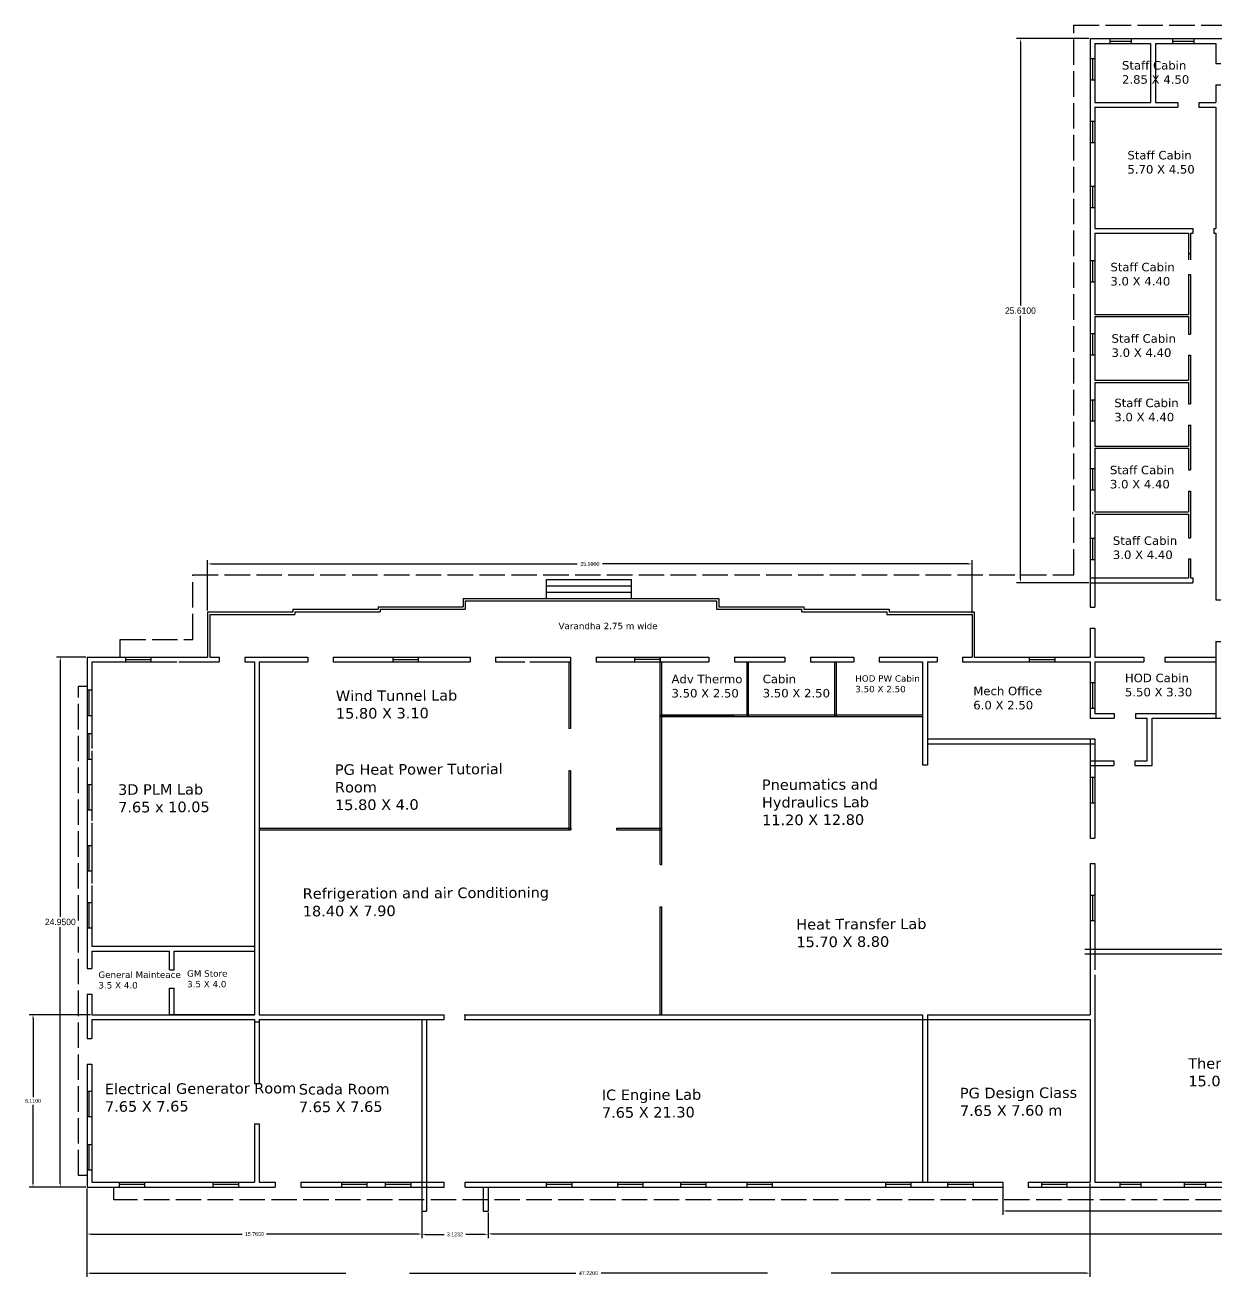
# Model space of a CAD drawing. Header units: inches. Extents: x 28 to 247, y -12 to 98.
# Drawn here: x 28.4 to 84.5, y 11 to 69.9 of the extents above; entities that cross this region are included whole.
import ezdxf

# ---------------------------------------------------------------- set-up
doc = ezdxf.new("R2010")
doc.units = ezdxf.units.IN
doc.header["$MEASUREMENT"] = 0
doc.linetypes.add('ACAD_ISO02W100', pattern=[15, 12, -3])
doc.layers.add('window', color=7, linetype='Continuous', lineweight=13)
doc.styles.add('LGL', font='')
doc.styles.get('LGL').set_extended_font_data('LithographLight')
doc.dimstyles.get("Standard").update_dxf_attribs({"dimtxt": 0.18, "dimasz": 0.18, "dimexe": 0.18, "dimexo": 0.0625, "dimgap": 0.09, "dimtad": 0, "dimtih": 1, "dimtoh": 1, "dimdec": 4, "dimzin": 0, "dimdsep": 46, "dimtxsty": 'Standard', "dimcen": 0.09, "dimadec": 0, "dimazin": 0, "dimtfac": 1, "dimtdec": 4, "dimtofl": 0, "dimtmove": 0, "dimatfit": 3, "dimfxl": 1, "dimtolj": 1, "dimtzin": 0, "dimarcsym": 0})

# ---------------------------------------------------------------- blocks, each defined once
blk = doc.blocks.new('*D7')
at = {"color": 0, "lineweight": -2, "transparency": 16777216}
for p, q in [((31.274, 40.197), (29.899, 40.197)), ((30.079, 40.017), (30.079, 27.962)), ((30.079, 15.427), (30.079, 27.482)), ((31.274, 15.247), (29.899, 15.247))]:
    blk.add_line(p, q, dxfattribs=at)
at = {"color": 0, "transparency": 16777216}
for points in [[(30.049, 40.017), (30.109, 40.017), (30.079, 40.197)], [(30.049, 15.427), (30.109, 15.427), (30.079, 15.247)]]:
    blk.add_solid(points, dxfattribs=at)
at = {"layer": 'Defpoints', "color": 0, "transparency": 16777216}
for p in [(31.336, 40.197), (30.079, 15.247), (31.336, 15.247)]:
    blk.add_point(p, dxfattribs=at)
at = {"color": 0, "transparency": 16777216, "insert": (30.079, 27.722), "char_height": 0.3, "attachment_point": 5}
blk.add_mtext('\\A1;24.9500', dxfattribs=at)
blk = doc.blocks.new('*D8')
at = {"color": 0, "linetype": 'ACAD_ISO02W100', "lineweight": -2, "transparency": 16777216}
for p, q in [((31.336, 15.184), (31.336, 12.853)), ((47.096, 15.184), (47.096, 12.853)), ((31.516, 13.033), (38.646, 13.033)), ((46.916, 13.033), (39.786, 13.033))]:
    blk.add_line(p, q, dxfattribs=at)
at = {"color": 0, "linetype": 'ACAD_ISO02W100', "transparency": 16777216}
for points in [[(31.516, 13.063), (31.516, 13.003), (31.336, 13.033)], [(46.916, 13.063), (46.916, 13.003), (47.096, 13.033)]]:
    blk.add_solid(points, dxfattribs=at)
at = {"layer": 'Defpoints', "color": 0, "linetype": 'ACAD_ISO02W100', "transparency": 16777216}
for p in [(31.336, 15.247), (47.096, 15.247), (47.096, 13.033)]:
    blk.add_point(p, dxfattribs=at)
at = {"color": 0, "linetype": 'ACAD_ISO02W100', "transparency": 16777216, "insert": (39.216, 13.033), "char_height": 0.18, "attachment_point": 5}
blk.add_mtext('\\A1;15.7600', dxfattribs=at)
blk = doc.blocks.new('*D9')
at = {"color": 0, "linetype": 'ACAD_ISO02W100', "lineweight": -2, "transparency": 16777216}
for p, q in [((47.096, 14.043), (47.096, 12.837)), ((50.219, 14.043), (50.219, 12.837)), ((47.276, 13.017), (48.148, 13.017)), ((50.039, 13.017), (49.168, 13.017))]:
    blk.add_line(p, q, dxfattribs=at)
at = {"color": 0, "linetype": 'ACAD_ISO02W100', "transparency": 16777216}
for points in [[(47.276, 13.047), (47.276, 12.987), (47.096, 13.017)], [(50.039, 13.047), (50.039, 12.987), (50.219, 13.017)]]:
    blk.add_solid(points, dxfattribs=at)
at = {"layer": 'Defpoints', "color": 0, "linetype": 'ACAD_ISO02W100', "transparency": 16777216}
for p in [(47.096, 14.105), (50.219, 14.105), (50.219, 13.017)]:
    blk.add_point(p, dxfattribs=at)
at = {"color": 0, "linetype": 'ACAD_ISO02W100', "transparency": 16777216, "insert": (48.658, 13.017), "char_height": 0.18, "attachment_point": 5}
blk.add_mtext('\\A1;3.1232', dxfattribs=at)
blk = doc.blocks.new('*D10')
at = {"color": 0, "lineweight": -2, "transparency": 16777216}
for p, q in [((128.706, 15.184), (128.706, 12.861)), ((50.219, 14.043), (50.219, 12.861)), ((50.399, 13.041), (88.473, 13.041)), ((128.526, 13.041), (90.453, 13.041))]:
    blk.add_line(p, q, dxfattribs=at)
at = {"color": 0, "transparency": 16777216}
for points in [[(50.399, 13.071), (50.399, 13.011), (50.219, 13.041)], [(128.526, 13.071), (128.526, 13.011), (128.706, 13.041)]]:
    blk.add_solid(points, dxfattribs=at)
at = {"layer": 'Defpoints', "color": 0, "transparency": 16777216}
for p in [(128.706, 15.247), (50.219, 14.105), (128.706, 13.041)]:
    blk.add_point(p, dxfattribs=at)
at = {"color": 0, "transparency": 16777216, "insert": (89.463, 13.041), "char_height": 0.3, "attachment_point": 5}
blk.add_mtext('\\A1;78.4868', dxfattribs=at)
blk = doc.blocks.new('*D12')
at = {"color": 0, "lineweight": -2, "transparency": 16777216}
for p, q in [((37.016, 42.382), (37.016, 44.758)), ((37.196, 44.578), (54.411, 44.578)), ((72.826, 44.578), (55.611, 44.578)), ((73.006, 42.259), (73.006, 44.758))]:
    blk.add_line(p, q, dxfattribs=at)
at = {"color": 0, "transparency": 16777216}
for points in [[(37.196, 44.608), (37.196, 44.548), (37.016, 44.578)], [(72.826, 44.608), (72.826, 44.548), (73.006, 44.578)]]:
    blk.add_solid(points, dxfattribs=at)
at = {"layer": 'Defpoints', "color": 0, "transparency": 16777216}
for p in [(73.006, 44.578), (37.016, 42.32), (73.006, 42.197)]:
    blk.add_point(p, dxfattribs=at)
at = {"color": 0, "transparency": 16777216, "insert": (55.011, 44.578), "char_height": 0.18, "attachment_point": 5}
blk.add_mtext('\\A1;35.9900', dxfattribs=at)
blk = doc.blocks.new('*D13')
at = {"color": 0, "lineweight": -2, "transparency": 16777216}
for p, q in [((78.494, 69.307), (75.101, 69.307)), ((75.281, 69.127), (75.281, 56.742)), ((75.281, 43.877), (75.281, 56.262)), ((78.494, 43.697), (75.101, 43.697))]:
    blk.add_line(p, q, dxfattribs=at)
at = {"color": 0, "transparency": 16777216}
for points in [[(75.251, 69.127), (75.311, 69.127), (75.281, 69.307)], [(75.251, 43.877), (75.311, 43.877), (75.281, 43.697)]]:
    blk.add_solid(points, dxfattribs=at)
at = {"layer": 'Defpoints', "color": 0, "transparency": 16777216}
for p in [(75.281, 69.307), (78.556, 69.307), (78.556, 43.697)]:
    blk.add_point(p, dxfattribs=at)
at = {"color": 0, "transparency": 16777216, "insert": (75.281, 56.502), "char_height": 0.3, "attachment_point": 5}
blk.add_mtext('\\A1;25.6100', dxfattribs=at)
blk = doc.blocks.new('*D27')
at = {"color": 0, "linetype": 'ACAD_ISO02W100', "lineweight": -2, "transparency": 16777216}
for p, q in [((74.446, 15.414), (74.446, 13.941)), ((128.706, 15.184), (128.706, 13.941)), ((74.626, 14.121), (100.961, 14.121)), ((128.526, 14.121), (102.191, 14.121))]:
    blk.add_line(p, q, dxfattribs=at)
at = {"color": 0, "linetype": 'ACAD_ISO02W100', "transparency": 16777216}
for points in [[(74.626, 14.151), (74.626, 14.091), (74.446, 14.121)], [(128.526, 14.151), (128.526, 14.091), (128.706, 14.121)]]:
    blk.add_solid(points, dxfattribs=at)
at = {"layer": 'Defpoints', "color": 0, "linetype": 'ACAD_ISO02W100', "transparency": 16777216}
for p in [(74.446, 15.477), (128.706, 15.247), (128.706, 14.121)]:
    blk.add_point(p, dxfattribs=at)
at = {"color": 0, "linetype": 'ACAD_ISO02W100', "transparency": 16777216, "insert": (101.576, 14.121), "char_height": 0.18, "attachment_point": 5}
blk.add_mtext('\\A1;54.2602', dxfattribs=at)
blk = doc.blocks.new('*D29')
at = {"color": 0, "linetype": 'ACAD_ISO02W100', "lineweight": -2, "transparency": 16777216}
for p, q in [((31.504, 23.357), (28.614, 23.357)), ((28.794, 23.177), (28.794, 19.482)), ((28.794, 15.427), (28.794, 19.122)), ((31.274, 15.247), (28.614, 15.247))]:
    blk.add_line(p, q, dxfattribs=at)
at = {"color": 0, "linetype": 'ACAD_ISO02W100', "transparency": 16777216}
for points in [[(28.764, 23.177), (28.824, 23.177), (28.794, 23.357)], [(28.764, 15.427), (28.824, 15.427), (28.794, 15.247)]]:
    blk.add_solid(points, dxfattribs=at)
at = {"layer": 'Defpoints', "color": 0, "linetype": 'ACAD_ISO02W100', "transparency": 16777216}
for p in [(31.566, 23.357), (28.794, 15.247), (31.336, 15.247)]:
    blk.add_point(p, dxfattribs=at)
at = {"color": 0, "linetype": 'ACAD_ISO02W100', "transparency": 16777216, "insert": (28.794, 19.302), "char_height": 0.18, "attachment_point": 5}
blk.add_mtext('\\A1;8.1100', dxfattribs=at)
blk = doc.blocks.new('*D30')
at = {"color": 0, "linetype": 'ACAD_ISO02W100', "lineweight": -2, "transparency": 16777216}
for p, q in [((78.556, 15.414), (78.556, 11.012)), ((31.336, 15.184), (31.336, 11.012)), ((31.516, 11.192), (54.346, 11.192)), ((78.376, 11.192), (55.546, 11.192))]:
    blk.add_line(p, q, dxfattribs=at)
at = {"color": 0, "linetype": 'ACAD_ISO02W100', "transparency": 16777216}
for points in [[(31.516, 11.222), (31.516, 11.162), (31.336, 11.192)], [(78.376, 11.222), (78.376, 11.162), (78.556, 11.192)]]:
    blk.add_solid(points, dxfattribs=at)
at = {"layer": 'Defpoints', "color": 0, "linetype": 'ACAD_ISO02W100', "transparency": 16777216}
for p in [(78.556, 15.477), (31.336, 15.247), (31.336, 11.192)]:
    blk.add_point(p, dxfattribs=at)
at = {"color": 0, "linetype": 'ACAD_ISO02W100', "transparency": 16777216, "insert": (54.946, 11.192), "char_height": 0.18, "attachment_point": 5}
blk.add_mtext('\\A1;47.2200', dxfattribs=at)

msp = doc.modelspace()

# ---------------------------------------------------------------- linework, layer by layer
at = {"linetype": 'ACAD_ISO02W100', "ltscale": 0.1}
for p, q in [((77.7897, 44.07134), (77.7897, 69.94782)), ((77.7897, 69.94782), (115.47447, 69.94782)), ((36.31328, 41.02577), (36.31328, 44.07134)), ((36.31328, 44.07134), (77.7897, 44.07134)), ((32.90163, 40.19496), (32.90163, 41.02577)), ((32.90163, 41.02577), (36.31328, 41.02577)), ((30.92852, 15.79229), (30.92852, 38.82126)), ((30.92852, 38.82126), (31.33826, 38.82126)), ((31.33565, 15.79229), (30.92852, 15.79229)), ((32.60513, 14.64609), (32.60513, 15.24693)), ((129.71566, 14.64609), (32.60513, 14.64609))]:
    msp.add_line(p, q, dxfattribs=at)
for p, q in [((78.55634, 69.30658), (78.55634, 42.55112)), ((78.55634, 69.30658), (116.04634, 69.30658)), ((78.78634, 69.07658), (78.78634, 66.30658)), ((78.78634, 69.07658), (81.40634, 69.07658)), ((79.48699, 69.30658), (79.48699, 69.07658)), ((79.48699, 69.19042), (80.48699, 69.19042)), ((80.48699, 69.30658), (80.48699, 69.07658)), ((81.40634, 69.07658), (81.40634, 66.30658)), ((81.63634, 69.07658), (81.63634, 66.30658)), ((81.63634, 69.07658), (84.48634, 69.07658)), ((82.43982, 69.30658), (82.43982, 69.07658)), ((82.43982, 69.19042), (83.43982, 69.19042)), ((83.43982, 69.30658), (83.43982, 69.07658)), ((84.48634, 69.07658), (84.48634, 68.14029)), ((78.55634, 68.37192), (78.78634, 68.37192)), ((78.67348, 68.37192), (78.67348, 67.37192)), ((84.48634, 68.14029), (84.71634, 68.14029)), ((78.55634, 67.37192), (78.78634, 67.37192)), ((84.48634, 67.14029), (84.71634, 67.14029)), ((84.48634, 67.14029), (84.48634, 66.30658)), ((78.78634, 66.30658), (81.40634, 66.30658)), ((78.78634, 66.07658), (82.68671, 66.07658)), ((78.78634, 66.07658), (78.78634, 60.37658)), ((81.63634, 66.30658), (82.68671, 66.30658)), ((82.68671, 66.30658), (82.68671, 66.07658)), ((83.68671, 66.30658), (83.68671, 66.07658)), ((83.68671, 66.30658), (84.48634, 66.30658)), ((83.68671, 66.07658), (84.48634, 66.07658)), ((84.48634, 66.07658), (84.48634, 60.37658)), ((78.55634, 65.42222), (78.78634, 65.42222)), ((78.67348, 65.42222), (78.67348, 64.42222)), ((78.55634, 64.42222), (78.78634, 64.42222)), ((78.55634, 62.36603), (78.78634, 62.36603)), ((78.67348, 62.36603), (78.67348, 61.36603)), ((78.55634, 61.36603), (78.78634, 61.36603)), ((78.78634, 60.37658), (83.38966, 60.37658)), ((78.78634, 60.14658), (83.18634, 60.14658)), ((78.78634, 60.14658), (78.78634, 56.32658)), ((83.18634, 60.14658), (83.18634, 58.88809)), ((83.28634, 60.14658), (83.28634, 58.88809)), ((83.28634, 60.14658), (83.38966, 60.14658)), ((83.38966, 60.37658), (83.38966, 60.14658)), ((84.38966, 60.37658), (84.38966, 60.14658)), ((84.38966, 60.37658), (84.48634, 60.37658)), ((84.38966, 60.14658), (84.48634, 60.14658)), ((84.48634, 60.14658), (84.48634, 43.69658)), ((83.18634, 59.19839), (83.28634, 59.19839)), ((78.55634, 58.85745), (78.78634, 58.85745)), ((78.67348, 58.85745), (78.67348, 57.85745)), ((78.55634, 57.85745), (78.78634, 57.85745)), ((83.18634, 58.19839), (83.28634, 58.19839)), ((83.18634, 58.19839), (83.18634, 56.32658)), ((83.28634, 58.19839), (83.28634, 55.39945)), ((78.78634, 56.32658), (83.18634, 56.32658)), ((78.78634, 56.22658), (83.18634, 56.22658)), ((78.78634, 56.22658), (78.78634, 53.22658)), ((83.18634, 56.22658), (83.18634, 55.39945)), ((78.55634, 55.42463), (78.78634, 55.42463)), ((78.67348, 55.42463), (78.67348, 54.42463)), ((83.18634, 55.39945), (83.28634, 55.39945)), ((78.55634, 54.42463), (78.78634, 54.42463)), ((83.18634, 54.39945), (83.28634, 54.39945)), ((83.18634, 54.39945), (83.18634, 53.22658)), ((83.28634, 54.39945), (83.28634, 52.11697)), ((78.78634, 53.22658), (83.18634, 53.22658)), ((78.78634, 53.12658), (83.18634, 53.12658)), ((78.78634, 53.12658), (78.78634, 50.12658)), ((83.18634, 53.12658), (83.18634, 52.11697)), ((78.55634, 52.30785), (78.78634, 52.30785)), ((78.67348, 52.30785), (78.67348, 51.30785)), ((83.18634, 52.11697), (83.28634, 52.11697)), ((78.55634, 51.30785), (78.78634, 51.30785)), ((83.18634, 51.12155), (83.18634, 50.12658)), ((83.18634, 51.11697), (83.28634, 51.11697)), ((83.28634, 51.12155), (83.28634, 49.00858)), ((78.78634, 50.12658), (83.18634, 50.12658)), ((78.78634, 50.02658), (83.18634, 50.02658)), ((78.78634, 50.02658), (78.78634, 47.02658)), ((83.18634, 50.02658), (83.18634, 49.00858)), ((78.55634, 49.06695), (78.78634, 49.06695)), ((78.67348, 49.06695), (78.67348, 48.06695)), ((83.18634, 49.00858), (83.28634, 49.00858)), ((78.55634, 48.06695), (78.78634, 48.06695)), ((83.18634, 48.00858), (83.28634, 48.00858)), ((83.18634, 48.00858), (83.18634, 47.02658)), ((83.28634, 48.00858), (83.28634, 45.81176)), ((78.67348, 47.02658), (78.67348, 46.92658)), ((78.78634, 47.02658), (83.18634, 47.02658)), ((78.78634, 46.92658), (83.18634, 46.92658)), ((78.78634, 46.92658), (78.78634, 42.55112)), ((83.18634, 46.92658), (83.18634, 45.81176)), ((78.55634, 45.78953), (78.78634, 45.78953)), ((78.67348, 45.78953), (78.67348, 44.78953)), ((83.18634, 45.81176), (83.28634, 45.81176)), ((83.18634, 44.81176), (83.28634, 44.81176)), ((83.18634, 44.81176), (83.18634, 43.92658)), ((83.28634, 44.81176), (83.28634, 43.92658)), ((78.55634, 44.78953), (78.78634, 44.78953)), ((52.96761, 43.84658), (55.06134, 43.84658)), ((52.96761, 42.94658), (52.96761, 43.84658)), ((55.06134, 43.84658), (56.96761, 43.84658)), ((56.96761, 42.94658), (56.96761, 43.84658)), ((78.55634, 43.92658), (83.18634, 43.92658)), ((78.55634, 43.69658), (83.39147, 43.69658)), ((83.28634, 43.92658), (83.39147, 43.92658)), ((83.39147, 43.92658), (83.39147, 43.69658)), ((52.96761, 43.54658), (55.06134, 43.54658)), ((52.96761, 43.24658), (55.06134, 43.24658)), ((55.06134, 43.54658), (56.96761, 43.54658)), ((55.06134, 43.24658), (56.96761, 43.24658)), ((41.02634, 42.44258), (45.03634, 42.44258)), ((41.02634, 42.44258), (41.02634, 42.31958)), ((45.03634, 42.56558), (49.04634, 42.56558)), ((45.03634, 42.56558), (45.03634, 42.44258)), ((45.13634, 42.44258), (49.14634, 42.44258)), ((45.13634, 42.44258), (45.13634, 42.31958)), ((49.04634, 42.94658), (55.06134, 42.94658)), ((49.04634, 42.94658), (49.04634, 42.56558)), ((49.14634, 42.84658), (55.06134, 42.84658)), ((49.14634, 42.84658), (49.14634, 42.44258)), ((51.94634, 42.94658), (52.17634, 42.94658)), ((55.06134, 42.94658), (61.07634, 42.94658)), ((55.06134, 42.84658), (60.97634, 42.84658)), ((60.97634, 42.84658), (60.97634, 42.44258)), ((60.97634, 42.44258), (64.98634, 42.44258)), ((61.07634, 42.94658), (61.07634, 42.56558)), ((61.07634, 42.56558), (65.08634, 42.56558)), ((64.98634, 42.31958), (64.98634, 42.44258)), ((65.08634, 42.56558), (65.08634, 42.44258)), ((65.08634, 42.44258), (69.09634, 42.44258)), ((69.09634, 42.44258), (69.09634, 42.31958)), ((78.55634, 42.55112), (78.78634, 42.55112)), ((37.01634, 42.31958), (41.02634, 42.31958)), ((37.01634, 42.31958), (37.01634, 40.19658)), ((37.11634, 42.19658), (41.12634, 42.19658)), ((37.11634, 42.19658), (37.11634, 40.19658)), ((41.12634, 42.31958), (45.13634, 42.31958)), ((41.12634, 42.31958), (41.12634, 42.19658)), ((64.98634, 42.31958), (68.99634, 42.31958)), ((68.99634, 42.31958), (68.99634, 42.19658)), ((68.99634, 42.19658), (73.00634, 42.19658)), ((69.09634, 42.31958), (73.10634, 42.31958)), ((73.00634, 42.19658), (73.00634, 40.19658)), ((73.10634, 42.31958), (73.10634, 40.19658)), ((78.55634, 41.55112), (78.78634, 41.55112)), ((78.55634, 41.55112), (78.55634, 40.19658)), ((78.78634, 41.55112), (78.78634, 40.19658)), ((31.33634, 40.19658), (37.01634, 40.19658)), ((31.33634, 40.19658), (31.33634, 25.52597)), ((33.14549, 40.19658), (33.14549, 39.96658)), ((33.14549, 40.07853), (34.34549, 40.07853)), ((34.34549, 40.19658), (34.34549, 39.96658)), ((37.11634, 40.19658), (37.56463, 40.19658)), ((37.56463, 40.19658), (37.56463, 39.96658)), ((38.76463, 40.19658), (41.73096, 40.19658)), ((38.76463, 40.19658), (38.76463, 39.96658)), ((41.73096, 40.19658), (41.73096, 39.96658)), ((42.93096, 40.19658), (42.93096, 39.96658)), ((42.93096, 40.19658), (49.37523, 40.19658)), ((45.73395, 40.19658), (45.73395, 39.96658)), ((45.73395, 40.07853), (46.93395, 40.07853)), ((46.93395, 40.19658), (46.93395, 39.96658)), ((49.37523, 40.19658), (49.37523, 39.96658)), ((50.57523, 40.19658), (54.09987, 40.19658)), ((50.57523, 40.19658), (50.57523, 39.96658)), ((54.09987, 40.19658), (54.09987, 39.96658)), ((55.29987, 40.19658), (58.91592, 40.19658)), ((55.29987, 40.19658), (55.29987, 39.96658)), ((57.11743, 40.19658), (57.11743, 39.96658)), ((58.31743, 40.0769), (57.11743, 40.0769)), ((58.31743, 40.19658), (58.31743, 39.96658)), ((58.31743, 30.42307), (58.31743, 40.19658)), ((58.91592, 40.19658), (60.61743, 40.19658)), ((60.61743, 40.19658), (60.61743, 39.96658)), ((61.81743, 40.19658), (61.81743, 39.96658)), ((61.81743, 40.19658), (64.19243, 40.19658)), ((64.19243, 40.19658), (64.19243, 39.96658)), ((65.39243, 40.19658), (65.39243, 39.96658)), ((65.39243, 40.19658), (67.43069, 40.19658)), ((67.43069, 40.19658), (67.43069, 39.96658)), ((68.63069, 40.19658), (68.63069, 39.96658)), ((68.63069, 40.19658), (70.80634, 40.19658)), ((70.67634, 40.19658), (70.80634, 40.19658)), ((70.80634, 40.19658), (71.35769, 40.19658)), ((71.35769, 40.19658), (71.35769, 39.96658)), ((72.55769, 40.19658), (73.00634, 40.19658)), ((72.55769, 40.19658), (72.55769, 39.96658)), ((73.10634, 40.19658), (78.55634, 40.19658)), ((75.69355, 40.19658), (75.69355, 39.96658)), ((75.69355, 40.07853), (76.89355, 40.07853)), ((76.89355, 40.19658), (76.89355, 39.96658)), ((78.78634, 40.19658), (81.08498, 40.19658)), ((81.08498, 40.19658), (81.08498, 39.96658)), ((82.08498, 40.19658), (82.08498, 39.96658)), ((82.08498, 40.19658), (84.48634, 40.19658)), ((31.56634, 39.96658), (35.56634, 39.96658)), ((31.56634, 39.96658), (31.56634, 35.88658)), ((35.66634, 39.96658), (37.56463, 39.96658)), ((38.76463, 39.96658), (39.21634, 39.96658)), ((39.21634, 39.96658), (39.21634, 35.17123)), ((39.44634, 39.96658), (41.73096, 39.96658)), ((39.44634, 39.96658), (39.44634, 35.17123)), ((42.93096, 39.96658), (49.37523, 39.96658)), ((50.57523, 39.96658), (51.94634, 39.96658)), ((52.17634, 39.96658), (54.09987, 39.96658)), ((55.29987, 39.96658), (57.71592, 39.96658)), ((57.71592, 39.96658), (60.61743, 39.96658)), ((58.39243, 30.42307), (58.39243, 39.96658)), ((61.81743, 39.96658), (64.19243, 39.96658)), ((65.39243, 39.96658), (67.43069, 39.96658)), ((68.63069, 39.96658), (70.67634, 39.96658)), ((70.67634, 39.96658), (70.67634, 35.12174)), ((70.90634, 39.96658), (71.35769, 39.96658)), ((70.90634, 39.96658), (70.90634, 35.12174)), ((72.55769, 39.96658), (78.55634, 39.96658)), ((78.55634, 39.96658), (78.55634, 37.31266)), ((78.78634, 39.96658), (81.08498, 39.96658)), ((78.78634, 39.96658), (78.78634, 37.54266)), ((82.08498, 39.96658), (84.48634, 39.96658)), ((84.48634, 39.96658), (84.48634, 37.54266)), ((78.55634, 38.98993), (78.78634, 38.98993)), ((78.67205, 38.98993), (78.67205, 37.78993)), ((31.33634, 38.64815), (31.56634, 38.64815)), ((31.44549, 37.44815), (31.44549, 38.64815)), ((78.55634, 37.78993), (78.78634, 37.78993)), ((31.33634, 37.44815), (31.56634, 37.44815)), ((70.67634, 37.46658), (58.31743, 37.46658)), ((58.31743, 37.39158), (70.67634, 37.39158)), ((78.55634, 37.31266), (79.69928, 37.31266)), ((78.78634, 37.54266), (79.69928, 37.54266)), ((79.69928, 37.54266), (79.69928, 37.31266)), ((80.69928, 37.54266), (80.69928, 37.31266)), ((80.69928, 37.54266), (84.48634, 37.54266)), ((80.69928, 37.31266), (81.24976, 37.31266)), ((81.24976, 35.31253), (81.24976, 37.31266)), ((81.47976, 35.08253), (81.47976, 37.31266)), ((81.47976, 37.31266), (84.71634, 37.31266)), ((31.33634, 36.59304), (31.56634, 36.59304)), ((31.44549, 35.39304), (31.44549, 36.59304)), ((70.90634, 36.34169), (78.78634, 36.34169)), ((70.90634, 36.11169), (78.78634, 36.11169)), ((78.55634, 36.34169), (78.55634, 32.31658)), ((78.78634, 36.34169), (78.78634, 31.67028)), ((31.33634, 35.39304), (31.56634, 35.39304)), ((31.56634, 35.78658), (31.56634, 32.48658)), ((39.21634, 35.17123), (39.21634, 23.35658)), ((39.44634, 35.17123), (39.44634, 23.35658)), ((70.67634, 35.12174), (70.90634, 35.12174)), ((78.55634, 35.31253), (79.67187, 35.31253)), ((78.55634, 35.08253), (79.67187, 35.08253)), ((79.67187, 35.31253), (79.67187, 35.08253)), ((80.67187, 35.31253), (80.67187, 35.08253)), ((80.67187, 35.31253), (81.24976, 35.31253)), ((80.67187, 35.08253), (81.47976, 35.08253)), ((31.33634, 34.19643), (31.56634, 34.19643)), ((31.44549, 32.99643), (31.44549, 34.19643)), ((78.55634, 34.53821), (78.78634, 34.53821)), ((78.67205, 34.53821), (78.67205, 33.33821)), ((78.55634, 33.33821), (78.78634, 33.33821)), ((31.33634, 32.99643), (31.56634, 32.99643)), ((31.56634, 32.38658), (31.56634, 32.31658)), ((31.56634, 32.31658), (31.56634, 29.53658)), ((39.44634, 32.14158), (54.10801, 32.14158)), ((39.44634, 32.06658), (54.10801, 32.06658)), ((56.2566, 32.14158), (58.39243, 32.14158)), ((56.2566, 32.06658), (58.39243, 32.06658)), ((78.55634, 32.31658), (78.55634, 31.67028)), ((31.33634, 31.3285), (31.56634, 31.3285)), ((31.44549, 30.1285), (31.44549, 31.3285)), ((78.55634, 31.67028), (78.78634, 31.67028)), ((31.33634, 30.1285), (31.56634, 30.1285)), ((78.55634, 30.47028), (78.55634, 23.35658)), ((78.55634, 30.47028), (78.78634, 30.47028)), ((78.78634, 30.47028), (78.78634, 25.46658)), ((31.56634, 29.43658), (31.56634, 26.58658)), ((78.55634, 28.98911), (78.78634, 28.98911)), ((78.67205, 28.98911), (78.67205, 27.78911)), ((31.33634, 28.64733), (31.56634, 28.64733)), ((31.44549, 27.44733), (31.44549, 28.64733)), ((58.31743, 23.35658), (58.31743, 28.43899)), ((58.39243, 23.35658), (58.39243, 28.43899)), ((78.55634, 27.78911), (78.78634, 27.78911)), ((31.33634, 27.44733), (31.56634, 27.44733)), ((31.56634, 26.58658), (35.56634, 26.58658)), ((35.56634, 26.58658), (39.21634, 26.58658)), ((31.56634, 26.35658), (35.21634, 26.35658)), ((31.56634, 26.35658), (31.56634, 25.52597)), ((35.44634, 26.35658), (39.21634, 26.35658)), ((93.86634, 26.43352), (78.30816, 26.43352)), ((93.86634, 26.20352), (78.30816, 26.20352)), ((31.33634, 25.52597), (31.56634, 25.52597)), ((78.78634, 25.23658), (78.78634, 15.47658)), ((31.33634, 24.32597), (31.56634, 24.32597)), ((31.33634, 24.32597), (31.33634, 22.23657)), ((31.56634, 24.32597), (31.56634, 23.35658)), ((31.56634, 23.35658), (39.21634, 23.35658)), ((31.56634, 23.12658), (39.21634, 23.12658)), ((31.56634, 23.12658), (31.56634, 22.23657)), ((39.21634, 23.12658), (39.21634, 23.02937)), ((39.21634, 23.02937), (39.21634, 20.11284)), ((39.21634, 23.02937), (39.44634, 23.02937)), ((39.44634, 23.35658), (48.14335, 23.35658)), ((39.44634, 23.12658), (48.14335, 23.12658)), ((39.44634, 23.12658), (39.44634, 23.02937)), ((39.44634, 23.02937), (39.44634, 20.11284)), ((47.09634, 23.12658), (47.09634, 15.24658)), ((47.32634, 23.12658), (47.32634, 15.24658)), ((48.14335, 23.12658), (48.14335, 23.35658)), ((49.08649, 23.35658), (52.17634, 23.35658)), ((49.08649, 23.12658), (57.33471, 23.12658)), ((49.14335, 23.12658), (49.14335, 23.35658)), ((52.17634, 23.35658), (56.13471, 23.35658)), ((56.13471, 23.35658), (65.68972, 23.35658)), ((57.33471, 23.12658), (65.68972, 23.12658)), ((65.68972, 23.35658), (70.67634, 23.35658)), ((65.68972, 23.12658), (70.90634, 23.12658)), ((70.67634, 23.35658), (70.67634, 19.47864)), ((70.90634, 23.35658), (78.55634, 23.35658)), ((70.90634, 23.35658), (70.90634, 19.47864)), ((70.90634, 23.12658), (78.55634, 23.12658)), ((78.55634, 23.12658), (78.55634, 15.47658)), ((31.33634, 22.23657), (31.56634, 22.23657)), ((39.44634, 21.82937), (39.44634, 21.72658)), ((31.33634, 21.03657), (31.56634, 21.03657)), ((31.33634, 21.03657), (31.33634, 15.24658)), ((31.56634, 21.03657), (31.56634, 15.47658)), ((31.33634, 19.76442), (31.56634, 19.76442)), ((31.44549, 18.56442), (31.44549, 19.76442)), ((70.67634, 19.47864), (70.67634, 15.47658)), ((70.90634, 19.47864), (70.90634, 15.47658)), ((31.33634, 18.56442), (31.56634, 18.56442)), ((39.21634, 18.22232), (39.21634, 15.47658)), ((39.44634, 18.22232), (39.44634, 15.47658)), ((31.33634, 17.2532), (31.56634, 17.2532)), ((31.44549, 16.0532), (31.44549, 17.2532)), ((31.33634, 16.0532), (31.56634, 16.0532)), ((31.56634, 15.47658), (39.21634, 15.47658)), ((32.84665, 15.47658), (32.84665, 15.24658)), ((34.04665, 15.36027), (32.84665, 15.36027)), ((34.04665, 15.47658), (34.04665, 15.24658)), ((37.26578, 15.47658), (37.26578, 15.24658)), ((38.46578, 15.36027), (37.26578, 15.36027)), ((38.46578, 15.47658), (38.46578, 15.24658)), ((39.44634, 15.47658), (40.20215, 15.47658)), ((40.20215, 15.47658), (40.20215, 15.24658)), ((41.40215, 15.47658), (42.39634, 15.47658)), ((41.40215, 15.47658), (41.40215, 15.24658)), ((42.39634, 15.47658), (45.34634, 15.47658)), ((43.31151, 15.47658), (43.31151, 15.24658)), ((44.51151, 15.36027), (43.31151, 15.36027)), ((44.51151, 15.47658), (44.51151, 15.24658)), ((45.34634, 15.47658), (48.14335, 15.47658)), ((45.37738, 15.47653), (45.37738, 15.24653)), ((46.57738, 15.36022), (45.37738, 15.36022)), ((46.57738, 15.47653), (46.57738, 15.24653)), ((48.14335, 15.24658), (48.14335, 15.47658)), ((49.14335, 15.47658), (51.86634, 15.47658)), ((49.14335, 15.24658), (49.14335, 15.47658)), ((51.86634, 15.47658), (57.36283, 15.47658)), ((52.96091, 15.47658), (52.96091, 15.24658)), ((54.16091, 15.36027), (52.96091, 15.36027)), ((54.16091, 15.47658), (54.16091, 15.24658)), ((56.30523, 15.47658), (56.30523, 15.24658)), ((57.50523, 15.36027), (56.30523, 15.36027)), ((57.36283, 15.47658), (65.54178, 15.47658)), ((57.50523, 15.47658), (57.50523, 15.24658)), ((59.27218, 15.47658), (59.27218, 15.24658)), ((60.47218, 15.36027), (59.27218, 15.36027)), ((60.47218, 15.47658), (60.47218, 15.24658)), ((62.39915, 15.47658), (62.39915, 15.24658)), ((63.59915, 15.36027), (62.39915, 15.36027)), ((63.59915, 15.47658), (63.59915, 15.24658)), ((65.54178, 15.47658), (70.90634, 15.47658)), ((68.92158, 15.47658), (68.92158, 15.24658)), ((70.12158, 15.36027), (68.92158, 15.36027)), ((70.12158, 15.47658), (70.12158, 15.24658)), ((70.90634, 15.47658), (74.44616, 15.47658)), ((71.85107, 15.47658), (71.85107, 15.24658)), ((73.05107, 15.36027), (71.85107, 15.36027)), ((73.05107, 15.47658), (73.05107, 15.24658)), ((75.64616, 15.47658), (78.55634, 15.47658)), ((76.2702, 15.47658), (76.2702, 15.24658)), ((77.4702, 15.36027), (76.2702, 15.36027)), ((77.4702, 15.47658), (77.4702, 15.24658)), ((78.78634, 15.47658), (93.63634, 15.47658)), ((79.95337, 15.47658), (79.95337, 15.24658)), ((80.95337, 15.35817), (79.95337, 15.35817)), ((80.95337, 15.47658), (80.95337, 15.24658)), ((82.99384, 15.47658), (82.99384, 15.24658)), ((83.99384, 15.35817), (82.99384, 15.35817)), ((83.99384, 15.47658), (83.99384, 15.24658)), ((31.33634, 15.24658), (39.21685, 15.24658)), ((39.21685, 15.24658), (40.20215, 15.24658)), ((41.40215, 15.24658), (42.34001, 15.24658)), ((42.34001, 15.24658), (48.14335, 15.24658)), ((47.09634, 15.24658), (47.09634, 14.1052)), ((47.32634, 15.24658), (47.32634, 14.1052)), ((49.14335, 15.24658), (58.30398, 15.24658)), ((49.9895, 15.24658), (49.9895, 14.1052)), ((50.2195, 15.24658), (50.2195, 14.1052)), ((58.30398, 15.24658), (65.54178, 15.24658)), ((65.54178, 15.24658), (70.90634, 15.24658)), ((70.67634, 15.24658), (74.44616, 15.24658)), ((75.64616, 15.24658), (94.33277, 15.24658)), ((47.09634, 14.1052), (47.32634, 14.1052)), ((49.9895, 14.1052), (50.2195, 14.1052))]:
    msp.add_line(p, q)
at = {"linetype": 'ACAD_ISO02W100'}
for p, q in [((84.48634, 43.69658), (84.48634, 42.88784)), ((84.48634, 42.88784), (84.71634, 42.88784)), ((84.48634, 40.92894), (84.71634, 40.92894)), ((84.48634, 40.92894), (84.48634, 39.96658)), ((39.44634, 39.96658), (39.44634, 32.06658)), ((54.02487, 39.96658), (54.02487, 36.83456)), ((54.09987, 39.96658), (54.09987, 36.83456)), ((62.39336, 39.96658), (62.39336, 37.39158)), ((62.46836, 39.96658), (62.46836, 37.39158)), ((66.52336, 39.96658), (66.52336, 37.39158)), ((66.59836, 39.96658), (66.59836, 37.39158)), ((70.67634, 39.96658), (70.67634, 37.46658)), ((61.81743, 37.39158), (58.31743, 37.39158)), ((70.67634, 37.46658), (64.67634, 37.46658)), ((84.48634, 37.54266), (84.48634, 37.31266)), ((54.09987, 36.83456), (54.02487, 36.83456)), ((54.09987, 34.83224), (54.02487, 34.83224)), ((54.02487, 34.83224), (54.02487, 32.06658)), ((54.09987, 34.83224), (54.09987, 32.06658)), ((54.10801, 32.14158), (54.10801, 32.06658)), ((56.2566, 32.14158), (56.2566, 32.06658)), ((58.31743, 30.42307), (58.39243, 30.42307)), ((58.31743, 28.43899), (58.39243, 28.43899)), ((35.21634, 25.46496), (35.21634, 26.35658)), ((35.44634, 25.46496), (35.44634, 26.35658)), ((35.21634, 25.46496), (35.44634, 25.46496)), ((35.21634, 24.60811), (35.44634, 24.6123)), ((35.21634, 23.35658), (35.21634, 24.60811)), ((35.44634, 23.35658), (35.44634, 24.6123)), ((39.21634, 23.35658), (35.21634, 23.35658)), ((39.21634, 20.11284), (39.44634, 20.11284)), ((39.21634, 18.22232), (39.44634, 18.22232)), ((74.44616, 15.47658), (74.44616, 15.24658)), ((75.64616, 15.47658), (75.64616, 15.24658))]:
    msp.add_line(p, q, dxfattribs=at)

# ---------------------------------------------------------------- texts
at = {"attachment_point": 1}
for s, insert, char_height, width in [('{\\fVerdana|b0|i0|c0|p34;Staff Cabin\\P2.85 X 4.50}', (80.0618, 68.25185), 0.4, 5.3941679), ('{\\fVerdana|b0|i0|c0|p34;Staff Cabin\\P5.70 X 4.50}', (80.31838, 64.02155), 0.4, 5.3941679), ('{\\fVerdana|b0|i0|c0|p34;Staff Cabin\\P3.0 X 4.40}', (79.51579, 58.75476), 0.4, 5.3941679), ('{\\fVerdana|b0|i0|c0|p34;Staff Cabin\\P3.0 X 4.40}', (79.57097, 55.39198), 0.4, 5.3941679), ('{\\fVerdana|b0|i0|c0|p34;Staff Cabin\\P3.0 X 4.40}', (79.70157, 52.35889), 0.4, 5.3941679), ('{\\fVerdana|b0|i0|c0|p34;Staff Cabin\\P3.0 X 4.40}', (79.4948, 49.20079), 0.4, 5.3941679), ('{\\fVerdana|b0|i0|c0|p34;Staff Cabin\\P3.0 X 4.40}', (79.63293, 45.87775), 0.4, 5.3941679), ('{\\fVerdana|b0|i0|c0|p34;Varandha 2.75 m wide}', (53.53618, 41.80774), 0.3, 5.1439271), ('{\\fVerdana|b0|i0|c0|p34;Adv Thermo\\P3.50 X 2.50}', (58.85349, 39.36027), 0.4, 5.3941679), ('{\\fVerdana|b0|i0|c0|p34;Cabin\\P3.50 X 2.50}', (63.14743, 39.36319), 0.4, 5.3941679), ('{\\fVerdana|b0|i0|c0|p34;HOD PW Cabin\\P3.50 X 2.50}', (67.50322, 39.33753), 0.3, 5.3941679), ('{\\fVerdana|b0|i0|c0|p34;HOD Cabin\\P5.50 X 3.30}', (80.20019, 39.41208), 0.4, 5.3941679), ('{\\fVerdana|b0|i0|c0|p34;Mech Office\\P6.0 X 2.50}', (73.06168, 38.79912), 0.4, 5.3941679), ('{\\fVerdana|b0|i0|c0|p34;General Mainteace\\P3.5 X 4.0}', (31.87166, 25.39287), 0.3, 4.46368), ('{\\fVerdana|b0|i0|c0|p34;GM Store \\P3.5 X 4.0}', (36.04671, 25.44921), 0.3, 4.46368)]:
    msp.add_mtext(s, dxfattribs=dict(at, insert=insert, char_height=char_height, width=width))
at = {"layer": 'window', "char_height": 0.497286, "attachment_point": 1, "rotation": 0.2681908, "style": 'LGL'}
for s, insert, width in [('{\\fVerdana|b0|i0|c0|p34;Wind Tunnel Lab\\P15.80 X 3.10}', (43.05005, 38.61864), 8.4994461), ('{\\fVerdana|b0|i0|c0|p34;PG Heat Power Tutorial Room\\P15.80 X 4.0}', (43.00408, 35.14405), 8.4994461), ('{\\fVerdana|b0|i0|c0|p34;3D PLM Lab\\P7.65 x 10.05}', (32.7974, 34.20377), 8.4994461), ('{\\fVerdana|b0|i0|c0|p34;Pneumatics and Hydraulics Lab\\P11.20 X 12.80}', (63.1091, 34.43038), 8.4994461), ('{\\fVerdana|b0|i0|c0|p34;Refrigeration and air Conditioning\\P18.40 X 7.90}', (41.48975, 29.31038), 12.4621836), ('{\\fVerdana|b0|i0|c0|p34;Heat Transfer Lab\\P15.70 X 8.80}', (64.72716, 27.86196), 8.4994461), ('{\\fVerdana|b0|i0|c0|p34;Thermodynamics Lab\\P15.0 X 11.0}', (83.18036, 21.30972), 8.4994461), ('{\\fVerdana|b0|i0|c0|p34;Electrical Generator Room\\P7.65 X 7.65}', (32.17516, 20.11253), 8.4994461), ('{\\fVerdana|b0|i0|c0|p34;Scada Room\\P7.65 X 7.65}', (41.30621, 20.09512), 8.4994461), ('{\\fVerdana|b0|i0|c0|p34;IC Engine Lab\\P7.65 X 21.30}', (55.57142, 19.83034), 8.4994461), ('{\\fVerdana|b0|i0|c0|p34;PG Design Class\\P7.65 X 7.60 m}', (72.42772, 19.91587), 8.4994461)]:
    msp.add_mtext(s, dxfattribs=dict(at, insert=insert, width=width))

# ---------------------------------------------------------------- dimensions: what is measured, and where the dimension line sits
for base, p1, p2, picture, middle in [((75.28122, 69.30658), (78.55634, 43.69658), (78.55634, 69.30658), '*D13', (75.28122, 56.50158)), ((30.07862, 15.24658), (31.33634, 40.19658), (31.33634, 15.24658), '*D7', (30.07862, 27.72158))]:
    dim = msp.add_linear_dim(base=base, p1=p1, p2=p2, angle=90, dimstyle='Standard', override={"dimtxt": 0.3})
    dim.commit()
    dim.dimension.update_dxf_attribs({"geometry": picture, "text_midpoint": middle})
dim = msp.add_linear_dim(base=(73.00634, 44.57822), p1=(37.01634, 42.31958), p2=(73.00634, 42.19658), dimstyle='Standard')
dim.commit()
dim.dimension.update_dxf_attribs({"geometry": '*D12', "text_midpoint": (55.01134, 44.57822)})
at = {"linetype": 'ACAD_ISO02W100'}
dim = msp.add_linear_dim(base=(28.79372, 15.24658), p1=(31.56634, 23.35658), p2=(31.33634, 15.24658), angle=90, dimstyle='Standard', dxfattribs=at)
dim.commit()
dim.dimension.update_dxf_attribs({"geometry": '*D29', "text_midpoint": (28.79372, 19.30158)})
for base, p1, p2, picture, middle in [((31.33634, 11.1925), (78.55634, 15.47658), (31.33634, 15.24658), '*D30', (54.94634, 11.1925)), ((128.70634, 14.12121), (74.44616, 15.47658), (128.70634, 15.24658), '*D27', (101.57625, 14.12121)), ((47.09634, 13.03331), (31.33634, 15.24658), (47.09634, 15.24658), '*D8', (39.21634, 13.03331)), ((50.2195, 13.01709), (47.09634, 14.1052), (50.2195, 14.1052), '*D9', (48.65792, 13.01709))]:
    dim = msp.add_linear_dim(base=base, p1=p1, p2=p2, dimstyle='Standard', dxfattribs=at)
    dim.commit()
    dim.dimension.update_dxf_attribs({"geometry": picture, "text_midpoint": middle})
dim = msp.add_linear_dim(base=(128.70634, 13.04074), p1=(50.2195, 14.1052), p2=(128.70634, 15.24658), dimstyle='Standard', override={"dimtxt": 0.3})
dim.commit()
dim.dimension.update_dxf_attribs({"geometry": '*D10', "text_midpoint": (89.46292, 13.04074)})

doc.saveas('drawing.dxf')
